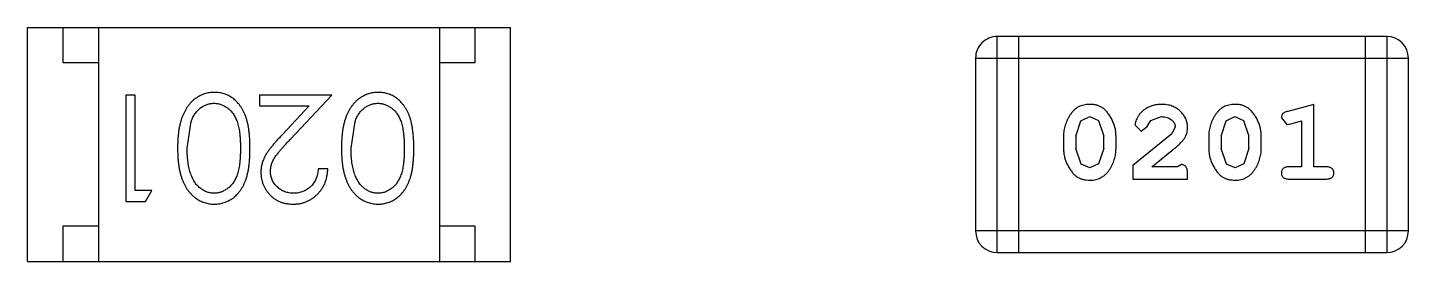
# Model space of a CAD drawing. Header units: inches. Extents: x 246 to 500, y -220 to -17.
# Drawn here: x 438.75 to 440.695, y -154.224 to -153.894 of the extents above; entities that cross this region are included whole.
import ezdxf

# ---------------------------------------------------------------- set-up
doc = ezdxf.new("R2010")
doc.units = ezdxf.units.IN
doc.header["$LTSCALE"] = 1.21
doc.header["$MEASUREMENT"] = 0
doc.layers.get('0').update_dxf_attribs({"linetype": 'CONTINUOUS'})

msp = doc.modelspace()

# ---------------------------------------------------------------- linework, layer by layer
at = {"color": 7, "linetype": 'Continuous'}
for p, q in [((438.7502, -153.8935), (439.4302, -153.8935)), ((438.7502, -154.2235), (438.7502, -153.8935)), ((438.8002, -153.9435), (438.8002, -153.8935)), ((438.8502, -153.8935), (438.8502, -154.2235)), ((439.3302, -153.8935), (439.3302, -154.2235)), ((439.3802, -153.8935), (439.3802, -153.9435)), ((439.4302, -154.2235), (439.4302, -153.8935)), ((440.6644, -153.9061), (440.1158, -153.9061)), ((440.1158, -154.2109), (440.1158, -153.9061)), ((440.1463, -154.2109), (440.1463, -153.9061)), ((440.6339, -153.9061), (440.6339, -154.2109)), ((440.6644, -153.9061), (440.6644, -154.2109)), ((438.8502, -153.9435), (438.8002, -153.9435)), ((439.3802, -153.9435), (439.3302, -153.9435)), ((440.0853, -153.9366), (440.6949, -153.9366)), ((440.0853, -153.9366), (440.0853, -154.1805)), ((440.6949, -154.1805), (440.6949, -153.9366)), ((438.9018, -153.9888), (438.8883, -153.9888)), ((438.8883, -153.9888), (438.8883, -154.1388)), ((438.9018, -154.1234), (438.9018, -153.9888)), ((439.1787, -153.9888), (439.0768, -153.9888)), ((439.0768, -153.9888), (439.0768, -154.0042)), ((439.0768, -154.0042), (439.1466, -154.0042)), ((439.1466, -154.0042), (439.1091, -154.0443)), ((439.1206, -154.0509), (439.1787, -153.9888)), ((440.5616, -154.0019), (440.525, -154.0118)), ((440.5616, -154.09), (440.5616, -154.0019)), ((440.2338, -154.025), (440.2461, -154.0192)), ((440.2461, -154.0192), (440.2583, -154.0245)), ((440.2583, -154.0245), (440.2658, -154.0468)), ((440.3272, -154.0331), (440.3321, -154.0246)), ((440.3321, -154.0246), (440.347, -154.0192)), ((440.4383, -154.025), (440.4506, -154.0192)), ((440.4506, -154.0192), (440.4628, -154.0245)), ((440.4628, -154.0245), (440.4703, -154.0468)), ((440.516, -154.021), (440.5239, -154.0302)), ((438.9749, -154.0638), (438.9806, -154.0261)), ((439.2057, -154.0638), (439.2113, -154.0261)), ((440.2265, -154.0468), (440.2338, -154.025)), ((440.3617, -154.0434), (440.3067, -154.0884)), ((440.3099, -154.0312), (440.3187, -154.0397)), ((440.3187, -154.0397), (440.3272, -154.0331)), ((440.3665, -154.0337), (440.3617, -154.0434)), ((440.431, -154.0468), (440.4383, -154.025)), ((440.5239, -154.0302), (440.5293, -154.0292)), ((440.5293, -154.0292), (440.5443, -154.025)), ((440.5443, -154.025), (440.5443, -154.09)), ((440.2092, -154.0465), (440.2092, -154.0643)), ((440.2265, -154.0468), (440.2265, -154.064)), ((440.2658, -154.064), (440.2658, -154.0468)), ((440.2831, -154.0643), (440.2831, -154.0465)), ((440.3335, -154.09), (440.3671, -154.063)), ((440.4137, -154.0465), (440.4137, -154.0643)), ((440.431, -154.0468), (440.431, -154.064)), ((440.4703, -154.064), (440.4703, -154.0468)), ((440.4876, -154.0643), (440.4876, -154.0465)), ((440.2341, -154.0863), (440.2265, -154.064)), ((440.2658, -154.064), (440.2586, -154.0858)), ((440.4387, -154.0863), (440.431, -154.064)), ((440.4703, -154.064), (440.4631, -154.0858)), ((439.173, -154.0927), (439.1595, -154.0927)), ((440.2463, -154.0916), (440.2341, -154.0863)), ((440.2586, -154.0858), (440.2463, -154.0916)), ((440.3067, -154.0884), (440.3067, -154.1073)), ((440.3697, -154.09), (440.3335, -154.09)), ((440.3752, -154.0869), (440.3697, -154.09)), ((440.3838, -154.1073), (440.3838, -154.0994)), ((440.4508, -154.0916), (440.4387, -154.0863)), ((440.4631, -154.0858), (440.4508, -154.0916)), ((440.5443, -154.09), (440.527, -154.09)), ((440.5789, -154.09), (440.5616, -154.09)), ((440.3067, -154.1073), (440.3838, -154.1073)), ((440.527, -154.1073), (440.5789, -154.1073)), ((438.8883, -154.1388), (438.9161, -154.1388)), ((438.9249, -154.1234), (438.9018, -154.1234)), ((438.9161, -154.1388), (438.9249, -154.1234)), ((438.8002, -154.1735), (438.8502, -154.1735)), ((438.8002, -154.2235), (438.8002, -154.1735)), ((439.3302, -154.1735), (439.3802, -154.1735)), ((439.3802, -154.1735), (439.3802, -154.2235)), ((440.6949, -154.1805), (440.0853, -154.1805)), ((440.1158, -154.2109), (440.6644, -154.2109)), ((438.7502, -154.2235), (439.4302, -154.2235))]:
    msp.add_line(p, q, dxfattribs=at)
for centre, start, end in [((440.1158, -153.9366), 89.9999, 179.9999), ((440.6644, -153.9366), 359.9999, 89.9999), ((440.1158, -154.1805), 179.9999, 269.9999), ((440.6644, -154.1805), 269.9999, 359.9999)]:
    msp.add_arc(centre, 0.0305, start, end, dxfattribs=at)
for points, knots in [([(439.0132, -153.985), (439.012, -153.985), (439.0096, -153.985), (439.0061, -153.9855), (439.0027, -153.9861), (438.9993, -153.9871), (438.9961, -153.9883), (438.9929, -153.9897), (438.9898, -153.9915), (438.9868, -153.9934), (438.9839, -153.9957), (438.9811, -153.9982), (438.9785, -154.001), (438.9761, -154.0041), (438.9739, -154.0074), (438.9718, -154.0109), (438.9699, -154.0147), (438.9681, -154.0188), (438.9665, -154.0232), (438.9652, -154.0279), (438.964, -154.033), (438.963, -154.0385), (438.9623, -154.0443), (438.9618, -154.0505), (438.9615, -154.057), (438.9614, -154.0615), (438.9614, -154.0638)], [0, 0, 0, 0, 0.033824, 0.067298, 0.10028, 0.133019, 0.165736, 0.198792, 0.232372, 0.266409, 0.301016, 0.336196, 0.371972, 0.408574, 0.446394, 0.485225, 0.525372, 0.567224, 0.611081, 0.65775, 0.70702, 0.759235, 0.814484, 0.873227, 0.934937, 1, 1, 1, 1]), ([(439.0633, -154.0638), (439.0633, -154.0614), (439.0633, -154.0567), (439.063, -154.05), (439.0625, -154.0436), (439.0618, -154.0377), (439.0609, -154.0321), (439.0598, -154.027), (439.0585, -154.0223), (439.057, -154.0179), (439.0553, -154.0139), (439.0534, -154.0102), (439.0514, -154.0067), (439.0492, -154.0035), (439.0469, -154.0006), (439.0445, -153.9978), (439.0418, -153.9954), (439.039, -153.9932), (439.0361, -153.9913), (439.0331, -153.9896), (439.03, -153.9881), (439.0268, -153.987), (439.0235, -153.9861), (439.0202, -153.9854), (439.0167, -153.985), (439.0144, -153.985), (439.0132, -153.985)], [0, 0, 0, 0, 0.068113, 0.132564, 0.193427, 0.250218, 0.303569, 0.353576, 0.400235, 0.443586, 0.484619, 0.524292, 0.56238, 0.599049, 0.63494, 0.669782, 0.704009, 0.737842, 0.771098, 0.803896, 0.836415, 0.868639, 0.900715, 0.933378, 0.966213, 1, 1, 1, 1]), ([(439.244, -153.985), (439.2428, -153.985), (439.2404, -153.985), (439.2369, -153.9855), (439.2334, -153.9861), (439.2301, -153.9871), (439.2268, -153.9883), (439.2236, -153.9897), (439.2206, -153.9915), (439.2175, -153.9934), (439.2146, -153.9957), (439.2119, -153.9982), (439.2093, -154.001), (439.2069, -154.0041), (439.2047, -154.0074), (439.2026, -154.0109), (439.2007, -154.0147), (439.1989, -154.0188), (439.1973, -154.0232), (439.1959, -154.0279), (439.1948, -154.033), (439.1938, -154.0385), (439.1931, -154.0443), (439.1926, -154.0505), (439.1923, -154.057), (439.1922, -154.0615), (439.1922, -154.0638)], [0, 0, 0, 0, 0.033824, 0.067298, 0.10028, 0.133019, 0.165736, 0.198792, 0.232372, 0.266409, 0.301016, 0.336196, 0.371972, 0.408574, 0.446394, 0.485225, 0.525372, 0.567224, 0.611081, 0.65775, 0.70702, 0.759235, 0.814484, 0.873227, 0.934937, 1, 1, 1, 1]), ([(439.2941, -154.0638), (439.2941, -154.0614), (439.2941, -154.0567), (439.2938, -154.05), (439.2933, -154.0436), (439.2925, -154.0377), (439.2916, -154.0321), (439.2906, -154.027), (439.2893, -154.0223), (439.2878, -154.0179), (439.2861, -154.0139), (439.2842, -154.0102), (439.2822, -154.0067), (439.28, -154.0035), (439.2777, -154.0006), (439.2752, -153.9978), (439.2726, -153.9954), (439.2698, -153.9932), (439.2669, -153.9913), (439.2639, -153.9896), (439.2608, -153.9881), (439.2576, -153.987), (439.2543, -153.9861), (439.2509, -153.9854), (439.2475, -153.985), (439.2451, -153.985), (439.244, -153.985)], [0, 0, 0, 0, 0.068113, 0.132564, 0.193427, 0.250218, 0.303569, 0.353576, 0.400235, 0.443586, 0.484619, 0.524292, 0.56238, 0.599049, 0.63494, 0.669782, 0.704009, 0.737842, 0.771098, 0.803896, 0.836415, 0.868639, 0.900715, 0.933378, 0.966213, 1, 1, 1, 1]), ([(438.9806, -154.0261), (438.9809, -154.0251), (438.9817, -154.023), (438.983, -154.0201), (438.9845, -154.0174), (438.9861, -154.0148), (438.9879, -154.0125), (438.9897, -154.0104), (438.9917, -154.0085), (438.9945, -154.0062), (438.9982, -154.0039), (439.0029, -154.0019), (439.0078, -154.0006), (439.0111, -154.0004), (439.0127, -154.0004)], [0, 0, 0, 0, 0.075949, 0.148549, 0.218996, 0.286119, 0.351826, 0.416074, 0.478265, 0.540325, 0.660405, 0.774606, 0.887187, 1, 1, 1, 1]), ([(439.0127, -154.0004), (439.0144, -154.0004), (439.0177, -154.0006), (439.0226, -154.0019), (439.0273, -154.004), (439.0311, -154.0064), (439.0339, -154.0087), (439.036, -154.0106), (439.0379, -154.0127), (439.0396, -154.015), (439.0413, -154.0175), (439.0427, -154.0203), (439.0441, -154.0232), (439.0453, -154.0263), (439.0464, -154.0297), (439.0474, -154.0335), (439.0481, -154.0376), (439.0488, -154.0421), (439.0493, -154.047), (439.0496, -154.0523), (439.0499, -154.0579), (439.0499, -154.0618), (439.0499, -154.0638)], [0, 0, 0, 0, 0.060034, 0.120278, 0.182348, 0.247919, 0.281641, 0.315701, 0.350322, 0.385703, 0.421819, 0.459196, 0.497866, 0.538301, 0.58121, 0.628183, 0.679403, 0.734699, 0.794074, 0.858416, 0.927049, 1, 1, 1, 1]), ([(439.2113, -154.0261), (439.2117, -154.0251), (439.2125, -154.023), (439.2138, -154.0201), (439.2153, -154.0174), (439.2169, -154.0148), (439.2186, -154.0125), (439.2205, -154.0104), (439.2225, -154.0085), (439.2253, -154.0062), (439.229, -154.0039), (439.2337, -154.0019), (439.2385, -154.0006), (439.2419, -154.0004), (439.2435, -154.0004)], [0, 0, 0, 0, 0.075949, 0.148549, 0.218996, 0.286119, 0.351826, 0.416074, 0.478265, 0.540325, 0.660405, 0.774606, 0.887187, 1, 1, 1, 1]), ([(439.2435, -154.0004), (439.2452, -154.0004), (439.2485, -154.0006), (439.2533, -154.0019), (439.2581, -154.004), (439.2618, -154.0064), (439.2647, -154.0087), (439.2668, -154.0106), (439.2686, -154.0127), (439.2704, -154.015), (439.2721, -154.0175), (439.2735, -154.0203), (439.2749, -154.0232), (439.2761, -154.0263), (439.2772, -154.0297), (439.2781, -154.0335), (439.2789, -154.0376), (439.2796, -154.0421), (439.28, -154.047), (439.2804, -154.0523), (439.2806, -154.0579), (439.2806, -154.0618), (439.2807, -154.0638)], [0, 0, 0, 0, 0.060034, 0.120278, 0.182348, 0.247919, 0.281641, 0.315701, 0.350322, 0.385703, 0.421819, 0.459196, 0.497866, 0.538301, 0.58121, 0.628183, 0.679403, 0.734699, 0.794074, 0.858416, 0.927049, 1, 1, 1, 1]), ([(440.246, -154.0019), (440.2446, -154.0019), (440.2417, -154.002), (440.2377, -154.0027), (440.2338, -154.0039), (440.2302, -154.0054), (440.227, -154.0075), (440.2239, -154.01), (440.2211, -154.013), (440.2187, -154.0164), (440.2165, -154.02), (440.2145, -154.0236), (440.2129, -154.0273), (440.2115, -154.0311), (440.2105, -154.0349), (440.2097, -154.0387), (440.2093, -154.0426), (440.2092, -154.0452), (440.2092, -154.0465)], [0, 0, 0, 0, 0.06692, 0.130834, 0.19258, 0.252759, 0.312631, 0.373411, 0.436359, 0.501894, 0.568244, 0.632472, 0.69556, 0.757163, 0.818592, 0.878885, 0.939235, 1, 1, 1, 1]), ([(440.2831, -154.0465), (440.2831, -154.0454), (440.2831, -154.0433), (440.2828, -154.0401), (440.2822, -154.037), (440.2816, -154.0339), (440.2807, -154.0308), (440.2795, -154.0278), (440.2782, -154.0248), (440.2767, -154.022), (440.2751, -154.0192), (440.2735, -154.0167), (440.2719, -154.0144), (440.2702, -154.0122), (440.2685, -154.0104), (440.2668, -154.0087), (440.265, -154.0073), (440.2627, -154.0058), (440.2595, -154.0042), (440.2553, -154.0028), (440.2508, -154.002), (440.2476, -154.002), (440.246, -154.0019)], [0, 0, 0, 0, 0.049855, 0.099516, 0.148482, 0.19758, 0.246804, 0.296268, 0.346517, 0.397047, 0.446826, 0.49336, 0.537801, 0.579207, 0.617974, 0.654833, 0.689171, 0.722088, 0.786392, 0.853518, 0.924186, 1, 1, 1, 1]), ([(440.3471, -154.0019), (440.3454, -154.002), (440.3421, -154.0021), (440.3371, -154.0029), (440.3324, -154.0044), (440.3279, -154.0063), (440.3238, -154.0088), (440.3201, -154.0117), (440.317, -154.0149), (440.3145, -154.0185), (440.3125, -154.022), (440.311, -154.0254), (440.3101, -154.0284), (440.3099, -154.0303), (440.3099, -154.0312)], [0, 0, 0, 0, 0.098286, 0.193983, 0.289056, 0.384352, 0.477435, 0.566197, 0.652355, 0.737986, 0.818188, 0.887401, 0.94802, 1, 1, 1, 1]), ([(440.3838, -154.0347), (440.3838, -154.0336), (440.3837, -154.0314), (440.3832, -154.0281), (440.3824, -154.025), (440.3813, -154.022), (440.3798, -154.0192), (440.378, -154.0165), (440.3759, -154.0139), (440.3735, -154.0114), (440.3709, -154.0092), (440.3681, -154.0072), (440.365, -154.0056), (440.3618, -154.0042), (440.3584, -154.0032), (440.3548, -154.0024), (440.351, -154.002), (440.3485, -154.0019), (440.3471, -154.0019)], [0, 0, 0, 0, 0.060981, 0.120256, 0.178148, 0.236115, 0.293993, 0.352864, 0.413358, 0.476056, 0.539296, 0.602396, 0.665116, 0.728325, 0.792919, 0.859317, 0.928302, 1, 1, 1, 1]), ([(440.4505, -154.0019), (440.4491, -154.0019), (440.4463, -154.002), (440.4422, -154.0027), (440.4383, -154.0039), (440.4348, -154.0054), (440.4315, -154.0075), (440.4284, -154.01), (440.4256, -154.013), (440.4232, -154.0164), (440.421, -154.02), (440.419, -154.0236), (440.4174, -154.0273), (440.4161, -154.0311), (440.415, -154.0349), (440.4143, -154.0387), (440.4138, -154.0426), (440.4137, -154.0452), (440.4137, -154.0465)], [0, 0, 0, 0, 0.06692, 0.130834, 0.19258, 0.252759, 0.312631, 0.373411, 0.436359, 0.501894, 0.568244, 0.632472, 0.69556, 0.757163, 0.818592, 0.878885, 0.939235, 1, 1, 1, 1]), ([(440.4876, -154.0465), (440.4876, -154.0454), (440.4876, -154.0433), (440.4873, -154.0401), (440.4868, -154.037), (440.4861, -154.0339), (440.4852, -154.0308), (440.4841, -154.0278), (440.4828, -154.0248), (440.4813, -154.022), (440.4797, -154.0192), (440.478, -154.0167), (440.4764, -154.0144), (440.4747, -154.0122), (440.473, -154.0104), (440.4713, -154.0087), (440.4696, -154.0073), (440.4672, -154.0058), (440.464, -154.0042), (440.4598, -154.0028), (440.4553, -154.002), (440.4521, -154.002), (440.4505, -154.0019)], [0, 0, 0, 0, 0.049855, 0.099516, 0.148482, 0.19758, 0.246804, 0.296268, 0.346517, 0.397047, 0.446826, 0.49336, 0.537801, 0.579207, 0.617974, 0.654833, 0.689171, 0.722088, 0.786392, 0.853518, 0.924186, 1, 1, 1, 1]), ([(440.347, -154.0192), (440.3484, -154.0193), (440.3511, -154.0193), (440.3549, -154.0202), (440.3583, -154.0216), (440.3612, -154.0235), (440.3635, -154.0257), (440.3653, -154.0282), (440.3663, -154.0309), (440.3664, -154.0328), (440.3665, -154.0337)], [0, 0, 0, 0, 0.156344, 0.299348, 0.4327, 0.561, 0.682299, 0.791883, 0.89611, 1, 1, 1, 1]), ([(440.525, -154.0118), (440.5242, -154.012), (440.5226, -154.0125), (440.5205, -154.0134), (440.5189, -154.0143), (440.5177, -154.0153), (440.5169, -154.0165), (440.5164, -154.0178), (440.516, -154.0193), (440.516, -154.0204), (440.516, -154.021)], [0, 0, 0, 0, 0.187321, 0.344927, 0.475328, 0.579604, 0.674244, 0.773631, 0.882025, 1, 1, 1, 1]), ([(439.1091, -154.0443), (439.1076, -154.0458), (439.1049, -154.0488), (439.1009, -154.0531), (439.0974, -154.0572), (439.0942, -154.0611), (439.0913, -154.0647), (439.0889, -154.0681), (439.0867, -154.0713), (439.0844, -154.0751), (439.0821, -154.0799), (439.0802, -154.0858), (439.0789, -154.0918), (439.0788, -154.096), (439.0787, -154.0981)], [0, 0, 0, 0, 0.09953, 0.192079, 0.277712, 0.357454, 0.429648, 0.495771, 0.555538, 0.608657, 0.707578, 0.804328, 0.901298, 1, 1, 1, 1]), ([(440.3671, -154.063), (440.3679, -154.0622), (440.3696, -154.0607), (440.372, -154.0585), (440.3741, -154.0564), (440.376, -154.0544), (440.3776, -154.0525), (440.3789, -154.0507), (440.3801, -154.0491), (440.3812, -154.0471), (440.3823, -154.0445), (440.3832, -154.0413), (440.3837, -154.038), (440.3838, -154.0358), (440.3838, -154.0347)], [0, 0, 0, 0, 0.103002, 0.197728, 0.285279, 0.365235, 0.437224, 0.502446, 0.560545, 0.611446, 0.707576, 0.80349, 0.900532, 1, 1, 1, 1]), ([(439.0922, -154.0969), (439.0923, -154.0952), (439.0924, -154.092), (439.0934, -154.0872), (439.0951, -154.0826), (439.0971, -154.0788), (439.0991, -154.0756), (439.101, -154.073), (439.1034, -154.07), (439.106, -154.0667), (439.1091, -154.0632), (439.1126, -154.0594), (439.1164, -154.0552), (439.1191, -154.0524), (439.1206, -154.0509)], [0, 0, 0, 0, 0.088014, 0.174976, 0.2638, 0.355443, 0.406413, 0.465519, 0.533076, 0.609353, 0.693899, 0.787171, 0.889197, 1, 1, 1, 1]), ([(438.9614, -154.0638), (438.9614, -154.0661), (438.9615, -154.0705), (438.9618, -154.0771), (438.9623, -154.0833), (438.9631, -154.0892), (438.964, -154.0946), (438.9652, -154.0998), (438.9666, -154.1045), (438.9682, -154.1089), (438.97, -154.113), (438.9719, -154.1169), (438.974, -154.1204), (438.9763, -154.1237), (438.9787, -154.1267), (438.9813, -154.1295), (438.984, -154.132), (438.9869, -154.1343), (438.9898, -154.1363), (438.9929, -154.138), (438.9961, -154.1394), (438.9994, -154.1406), (439.0027, -154.1415), (439.0061, -154.1422), (439.0096, -154.1426), (439.012, -154.1426), (439.0132, -154.1427)], [0, 0, 0, 0, 0.065278, 0.127205, 0.186168, 0.241675, 0.294115, 0.343609, 0.390387, 0.434463, 0.476646, 0.517002, 0.555936, 0.593716, 0.630057, 0.665601, 0.700745, 0.734917, 0.768681, 0.802087, 0.834849, 0.867433, 0.900138, 0.932806, 0.966212, 1, 1, 1, 1]), ([(439.0127, -154.1273), (439.0111, -154.1272), (439.0078, -154.127), (439.003, -154.1258), (438.9983, -154.1236), (438.9946, -154.1213), (438.9917, -154.119), (438.9896, -154.117), (438.9877, -154.1148), (438.9859, -154.1123), (438.9842, -154.1096), (438.9826, -154.1066), (438.9812, -154.1035), (438.9799, -154.1), (438.9787, -154.0964), (438.9776, -154.0925), (438.9768, -154.0883), (438.9761, -154.0839), (438.9756, -154.0792), (438.9751, -154.0743), (438.975, -154.0691), (438.9749, -154.0656), (438.9749, -154.0638)], [0, 0, 0, 0, 0.059689, 0.119507, 0.181075, 0.246162, 0.279894, 0.314468, 0.350403, 0.387474, 0.426147, 0.466624, 0.508745, 0.553328, 0.600058, 0.649177, 0.700552, 0.754894, 0.811825, 0.871514, 0.934319, 1, 1, 1, 1]), ([(439.0499, -154.0638), (439.0499, -154.0658), (439.0499, -154.0697), (439.0496, -154.0754), (439.0493, -154.0807), (439.0487, -154.0856), (439.0482, -154.0901), (439.0473, -154.0942), (439.0464, -154.098), (439.0453, -154.1014), (439.0441, -154.1045), (439.0427, -154.1074), (439.0412, -154.1101), (439.0396, -154.1126), (439.0378, -154.115), (439.036, -154.1171), (439.0339, -154.119), (439.0311, -154.1213), (439.0273, -154.1236), (439.0226, -154.1258), (439.0177, -154.127), (439.0144, -154.1272), (439.0127, -154.1273)], [0, 0, 0, 0, 0.073302, 0.142286, 0.206253, 0.266017, 0.321612, 0.372532, 0.419497, 0.462398, 0.502825, 0.541489, 0.579034, 0.615143, 0.650298, 0.684912, 0.718701, 0.752189, 0.817245, 0.879117, 0.939613, 1, 1, 1, 1]), ([(439.0132, -154.1427), (439.0144, -154.1426), (439.0167, -154.1426), (439.0202, -154.1422), (439.0235, -154.1415), (439.0268, -154.1406), (439.03, -154.1394), (439.0332, -154.138), (439.0362, -154.1363), (439.0391, -154.1343), (439.0419, -154.1321), (439.0446, -154.1296), (439.0471, -154.1269), (439.0494, -154.124), (439.0516, -154.1207), (439.0536, -154.1173), (439.0554, -154.1136), (439.0571, -154.1096), (439.0586, -154.1053), (439.0598, -154.1006), (439.061, -154.0955), (439.0618, -154.09), (439.0625, -154.084), (439.063, -154.0776), (439.0633, -154.0708), (439.0633, -154.0662), (439.0633, -154.0638)], [0, 0, 0, 0, 0.033742, 0.066533, 0.099153, 0.13154, 0.164087, 0.196563, 0.229707, 0.263315, 0.297504, 0.331686, 0.366482, 0.4021, 0.438958, 0.476748, 0.515985, 0.556589, 0.599519, 0.645765, 0.695487, 0.748721, 0.805687, 0.866754, 0.931405, 1, 1, 1, 1]), ([(439.1922, -154.0638), (439.1922, -154.0661), (439.1923, -154.0705), (439.1926, -154.0771), (439.1931, -154.0833), (439.1938, -154.0892), (439.1948, -154.0946), (439.196, -154.0998), (439.1974, -154.1045), (439.199, -154.1089), (439.2008, -154.113), (439.2027, -154.1169), (439.2048, -154.1204), (439.207, -154.1237), (439.2095, -154.1267), (439.212, -154.1295), (439.2148, -154.132), (439.2176, -154.1343), (439.2206, -154.1363), (439.2237, -154.138), (439.2269, -154.1394), (439.2301, -154.1406), (439.2335, -154.1415), (439.2369, -154.1422), (439.2404, -154.1426), (439.2428, -154.1426), (439.244, -154.1427)], [0, 0, 0, 0, 0.065278, 0.127205, 0.186168, 0.241675, 0.294115, 0.343609, 0.390387, 0.434463, 0.476646, 0.517002, 0.555936, 0.593716, 0.630057, 0.665601, 0.700745, 0.734917, 0.768681, 0.802087, 0.834849, 0.867433, 0.900138, 0.932806, 0.966212, 1, 1, 1, 1]), ([(439.2435, -154.1273), (439.2419, -154.1272), (439.2386, -154.127), (439.2337, -154.1258), (439.2291, -154.1236), (439.2253, -154.1213), (439.2225, -154.119), (439.2204, -154.117), (439.2185, -154.1148), (439.2167, -154.1123), (439.215, -154.1096), (439.2134, -154.1066), (439.212, -154.1035), (439.2106, -154.1), (439.2095, -154.0964), (439.2084, -154.0925), (439.2076, -154.0883), (439.2069, -154.0839), (439.2064, -154.0792), (439.2059, -154.0743), (439.2057, -154.0691), (439.2057, -154.0656), (439.2057, -154.0638)], [0, 0, 0, 0, 0.059689, 0.119507, 0.181075, 0.246162, 0.279894, 0.314468, 0.350403, 0.387474, 0.426147, 0.466624, 0.508745, 0.553328, 0.600058, 0.649177, 0.700552, 0.754894, 0.811825, 0.871514, 0.934319, 1, 1, 1, 1]), ([(439.2807, -154.0638), (439.2806, -154.0658), (439.2806, -154.0697), (439.2804, -154.0754), (439.28, -154.0807), (439.2795, -154.0856), (439.2789, -154.0901), (439.2781, -154.0942), (439.2772, -154.098), (439.2761, -154.1014), (439.2748, -154.1045), (439.2735, -154.1074), (439.272, -154.1101), (439.2704, -154.1126), (439.2686, -154.115), (439.2667, -154.1171), (439.2647, -154.119), (439.2618, -154.1213), (439.2581, -154.1236), (439.2534, -154.1258), (439.2485, -154.127), (439.2452, -154.1272), (439.2435, -154.1273)], [0, 0, 0, 0, 0.073302, 0.142286, 0.206253, 0.266017, 0.321612, 0.372532, 0.419497, 0.462398, 0.502825, 0.541489, 0.579034, 0.615143, 0.650298, 0.684912, 0.718701, 0.752189, 0.817245, 0.879117, 0.939613, 1, 1, 1, 1]), ([(439.244, -154.1427), (439.2451, -154.1426), (439.2475, -154.1426), (439.2509, -154.1422), (439.2543, -154.1415), (439.2576, -154.1406), (439.2608, -154.1394), (439.2639, -154.138), (439.267, -154.1363), (439.2699, -154.1343), (439.2727, -154.1321), (439.2754, -154.1296), (439.2778, -154.1269), (439.2802, -154.124), (439.2823, -154.1207), (439.2844, -154.1173), (439.2862, -154.1136), (439.2878, -154.1096), (439.2893, -154.1053), (439.2906, -154.1006), (439.2917, -154.0955), (439.2926, -154.09), (439.2933, -154.084), (439.2938, -154.0776), (439.2941, -154.0708), (439.2941, -154.0662), (439.2941, -154.0638)], [0, 0, 0, 0, 0.033742, 0.066533, 0.099153, 0.13154, 0.164087, 0.196563, 0.229707, 0.263315, 0.297504, 0.331686, 0.366482, 0.4021, 0.438958, 0.476748, 0.515985, 0.556589, 0.599519, 0.645765, 0.695487, 0.748721, 0.805687, 0.866754, 0.931405, 1, 1, 1, 1]), ([(440.2092, -154.0643), (440.2092, -154.0653), (440.2092, -154.0675), (440.2096, -154.0706), (440.21, -154.0738), (440.2107, -154.0769), (440.2116, -154.0799), (440.2128, -154.0829), (440.214, -154.0859), (440.2155, -154.0887), (440.2171, -154.0915), (440.2187, -154.094), (440.2203, -154.0963), (440.222, -154.0984), (440.2237, -154.1003), (440.2254, -154.102), (440.2271, -154.1034), (440.2295, -154.105), (440.2326, -154.1066), (440.2368, -154.1079), (440.2414, -154.1087), (440.2446, -154.1088), (440.2462, -154.1089)], [0, 0, 0, 0, 0.049886, 0.09882, 0.148132, 0.19689, 0.246038, 0.295176, 0.345305, 0.395692, 0.445312, 0.491875, 0.535813, 0.577009, 0.616081, 0.652689, 0.687585, 0.720206, 0.785062, 0.85223, 0.923759, 1, 1, 1, 1]), ([(440.2462, -154.1089), (440.2477, -154.1088), (440.2505, -154.1088), (440.2546, -154.1081), (440.2584, -154.1069), (440.262, -154.1053), (440.2653, -154.1033), (440.2684, -154.1008), (440.2712, -154.0979), (440.2736, -154.0945), (440.2758, -154.0909), (440.2778, -154.0872), (440.2794, -154.0835), (440.2808, -154.0797), (440.2818, -154.0759), (440.2826, -154.0721), (440.283, -154.0682), (440.2831, -154.0656), (440.2831, -154.0643)], [0, 0, 0, 0, 0.067217, 0.131051, 0.19272, 0.252824, 0.312745, 0.373449, 0.436041, 0.501494, 0.567761, 0.632087, 0.695096, 0.757109, 0.817993, 0.878657, 0.939311, 1, 1, 1, 1]), ([(440.4137, -154.0643), (440.4137, -154.0653), (440.4138, -154.0675), (440.4141, -154.0706), (440.4146, -154.0738), (440.4153, -154.0769), (440.4161, -154.0799), (440.4173, -154.0829), (440.4185, -154.0859), (440.42, -154.0887), (440.4216, -154.0915), (440.4232, -154.094), (440.4248, -154.0963), (440.4265, -154.0984), (440.4282, -154.1003), (440.4299, -154.102), (440.4316, -154.1034), (440.434, -154.105), (440.4372, -154.1066), (440.4414, -154.1079), (440.4459, -154.1087), (440.4491, -154.1088), (440.4507, -154.1089)], [0, 0, 0, 0, 0.049886, 0.09882, 0.148132, 0.19689, 0.246038, 0.295176, 0.345305, 0.395692, 0.445312, 0.491875, 0.535813, 0.577009, 0.616081, 0.652689, 0.687585, 0.720206, 0.785062, 0.85223, 0.923759, 1, 1, 1, 1]), ([(440.4507, -154.1089), (440.4522, -154.1088), (440.455, -154.1088), (440.4591, -154.1081), (440.4629, -154.1069), (440.4665, -154.1053), (440.4698, -154.1033), (440.4729, -154.1008), (440.4757, -154.0979), (440.4781, -154.0945), (440.4803, -154.0909), (440.4823, -154.0872), (440.4839, -154.0835), (440.4853, -154.0797), (440.4863, -154.0759), (440.4871, -154.0721), (440.4876, -154.0682), (440.4876, -154.0656), (440.4876, -154.0643)], [0, 0, 0, 0, 0.067217, 0.131051, 0.19272, 0.252824, 0.312745, 0.373449, 0.436041, 0.501494, 0.567761, 0.632087, 0.695096, 0.757109, 0.817993, 0.878657, 0.939311, 1, 1, 1, 1]), ([(439.0787, -154.0981), (439.0788, -154.0996), (439.0789, -154.1025), (439.0794, -154.1068), (439.0804, -154.1109), (439.0818, -154.115), (439.0836, -154.1188), (439.0858, -154.1225), (439.0883, -154.1261), (439.0912, -154.1294), (439.0944, -154.1326), (439.098, -154.1352), (439.1017, -154.1375), (439.1057, -154.1395), (439.11, -154.1409), (439.1144, -154.1419), (439.1192, -154.1425), (439.1224, -154.1426), (439.124, -154.1427)], [0, 0, 0, 0, 0.06271, 0.123347, 0.183401, 0.242828, 0.302097, 0.36242, 0.423725, 0.487032, 0.550491, 0.612709, 0.674265, 0.73617, 0.799211, 0.863483, 0.930525, 1, 1, 1, 1]), ([(439.1247, -154.1273), (439.1236, -154.1272), (439.1214, -154.1272), (439.1182, -154.1268), (439.1151, -154.1261), (439.1121, -154.1251), (439.1093, -154.1238), (439.1066, -154.1223), (439.104, -154.1204), (439.1016, -154.1183), (439.0994, -154.1161), (439.0975, -154.1136), (439.0958, -154.1111), (439.0945, -154.1085), (439.0935, -154.1057), (439.0927, -154.1029), (439.0923, -154.0999), (439.0922, -154.0979), (439.0922, -154.0969)], [0, 0, 0, 0, 0.068027, 0.133505, 0.19695, 0.26027, 0.322741, 0.384982, 0.448465, 0.513424, 0.578224, 0.640011, 0.700094, 0.760067, 0.819012, 0.877878, 0.938035, 1, 1, 1, 1]), ([(439.124, -154.1427), (439.1257, -154.1426), (439.129, -154.1426), (439.1338, -154.1419), (439.1385, -154.1408), (439.1429, -154.1392), (439.1471, -154.1372), (439.1511, -154.1348), (439.155, -154.1319), (439.1585, -154.1286), (439.1618, -154.125), (439.1646, -154.1211), (439.1671, -154.117), (439.1691, -154.1126), (439.1707, -154.108), (439.1719, -154.1031), (439.1727, -154.098), (439.1729, -154.0944), (439.173, -154.0927)], [0, 0, 0, 0, 0.06445, 0.126725, 0.187421, 0.247417, 0.306749, 0.366595, 0.427749, 0.490235, 0.553031, 0.614805, 0.676505, 0.738096, 0.801021, 0.864897, 0.931209, 1, 1, 1, 1]), ([(439.1595, -154.0927), (439.1594, -154.094), (439.1591, -154.0966), (439.1584, -154.1004), (439.1574, -154.1039), (439.1562, -154.1073), (439.1547, -154.1103), (439.1529, -154.1132), (439.151, -154.1158), (439.1487, -154.1182), (439.1462, -154.1203), (439.1436, -154.1222), (439.1408, -154.1238), (439.1379, -154.125), (439.1348, -154.126), (439.1316, -154.1268), (439.1282, -154.1272), (439.1259, -154.1272), (439.1247, -154.1273)], [0, 0, 0, 0, 0.073648, 0.143686, 0.210962, 0.275557, 0.338064, 0.399311, 0.4594, 0.51934, 0.579024, 0.637809, 0.695959, 0.754122, 0.813113, 0.873453, 0.935561, 1, 1, 1, 1]), ([(440.3838, -154.0994), (440.3838, -154.0984), (440.3838, -154.0964), (440.3833, -154.0937), (440.3826, -154.0914), (440.3816, -154.0897), (440.3803, -154.0884), (440.3787, -154.0875), (440.377, -154.0869), (440.3758, -154.0869), (440.3752, -154.0869)], [0, 0, 0, 0, 0.1844, 0.34094, 0.473574, 0.586824, 0.690029, 0.789175, 0.890445, 1, 1, 1, 1]), ([(440.527, -154.09), (440.5261, -154.09), (440.5244, -154.0901), (440.5221, -154.0905), (440.5201, -154.0913), (440.5185, -154.0923), (440.5174, -154.0937), (440.5166, -154.0952), (440.5161, -154.0969), (440.516, -154.098), (440.516, -154.0987)], [0, 0, 0, 0, 0.169102, 0.317658, 0.446239, 0.563118, 0.671828, 0.776546, 0.884858, 1, 1, 1, 1]), ([(440.516, -154.0987), (440.516, -154.0993), (440.5161, -154.1004), (440.5166, -154.1021), (440.5174, -154.1036), (440.5185, -154.105), (440.5201, -154.1061), (440.5221, -154.1068), (440.5244, -154.1072), (440.5261, -154.1073), (440.527, -154.1073)], [0, 0, 0, 0, 0.115051, 0.223278, 0.329269, 0.437893, 0.554681, 0.682591, 0.83103, 1, 1, 1, 1]), ([(440.5899, -154.0987), (440.5899, -154.098), (440.5898, -154.0969), (440.5893, -154.0952), (440.5885, -154.0937), (440.5873, -154.0924), (440.5857, -154.0913), (440.5838, -154.0905), (440.5815, -154.0901), (440.5798, -154.09), (440.5789, -154.09)], [0, 0, 0, 0, 0.11517, 0.223509, 0.328254, 0.438012, 0.553651, 0.682263, 0.830856, 1, 1, 1, 1]), ([(440.5789, -154.1073), (440.5798, -154.1073), (440.5815, -154.1072), (440.5838, -154.1068), (440.5858, -154.1061), (440.5873, -154.105), (440.5885, -154.1036), (440.5893, -154.1021), (440.5898, -154.1004), (440.5899, -154.0993), (440.5899, -154.0987)], [0, 0, 0, 0, 0.169012, 0.317488, 0.445429, 0.560977, 0.67065, 0.776666, 0.88492, 1, 1, 1, 1])]:
    msp.add_open_spline(points, degree=3, knots=knots, dxfattribs=at)

doc.saveas('drawing.dxf')
